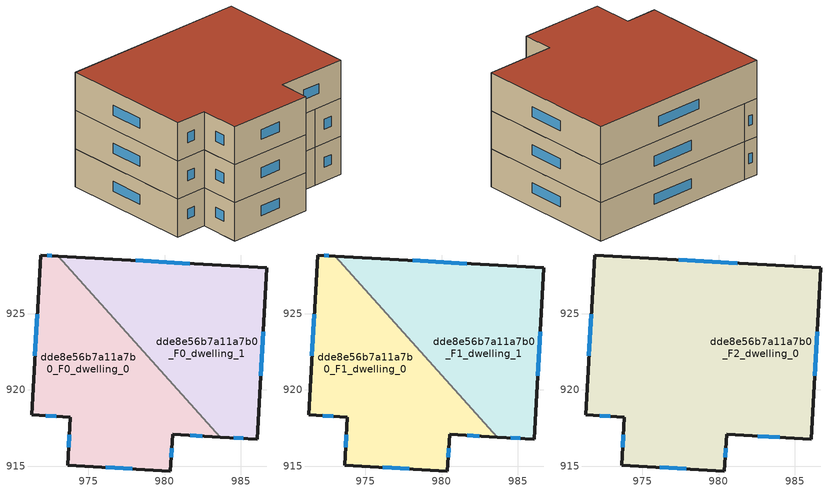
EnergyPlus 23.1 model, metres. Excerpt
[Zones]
dde8e56b7a11a7b0_F0_dwelling_0
 floor ground (EU_floor_Construction): 973.04,928.78 983.63,916.91 980.52,917.08 980.38,914.69 973.64,915.07 973.82,918.22 971.28,918.36 971.88,928.85 z0
 wall outside (EU_wall_Construction): 973.04,928.78 971.88,928.85 971.28,918.36 973.82,918.22 973.64,915.07 980.38,914.69 980.52,917.08 983.63,916.91 z0:3
 wall to dde8e56b7a11a7b0_F0_dwelling_1 (EU_wall_Construction): 983.63,916.91 973.04,928.78 z0:3
 window (EU_Window_Construction): 972.61,928.81 972.31,928.82 / 981.67,917.02 982.48,916.97 / 980.43,915.58 980.47,916.19 / 976.14,914.93 977.88,914.83 / 973.76,917.05 973.71,916.24 / 972.22,918.31 972.88,918.27 / 971.65,924.96 971.5,922.25 z1.11:1.89
dde8e56b7a11a7b0_F0_dwelling_1
 floor ground (EU_floor_Construction): 986.71,928 986.06,916.77 983.63,916.91 973.04,928.78 z0
 wall outside (EU_wall_Construction): 983.63,916.91 986.06,916.77 986.71,928 973.04,928.78 z0:3
 window (EU_Window_Construction): 981.64,928.29 978.11,928.49 / 986.3,920.93 986.47,923.83 / 984.53,916.85 985.16,916.82 z1.11:1.89
dde8e56b7a11a7b0_F1_dwelling_0
 floor to dde8e56b7a11a7b0_F0_dwelling_0 (EU_floor_Construction): 973.04,928.78 983.63,916.91 980.52,917.08 980.38,914.69 973.64,915.07 973.82,918.22 971.28,918.36 971.88,928.85 z3
 wall outside (EU_wall_Construction): 973.04,928.78 971.88,928.85 971.28,918.36 973.82,918.22 973.64,915.07 980.38,914.69 980.52,917.08 983.63,916.91 z3:6
 wall to dde8e56b7a11a7b0_F1_dwelling_1 (EU_wall_Construction): 983.63,916.91 973.04,928.78 z3:6
 window (EU_Window_Construction): 972.61,928.81 972.31,928.82 / 981.67,917.02 982.48,916.97 / 980.43,915.58 980.47,916.19 / 976.14,914.93 977.88,914.83 / 973.76,917.05 973.71,916.24 / 972.22,918.31 972.88,918.27 / 971.65,924.96 971.5,922.25 z4.11:4.89
dde8e56b7a11a7b0_F1_dwelling_1
 floor to dde8e56b7a11a7b0_F0_dwelling_1 (EU_floor_Construction): 986.71,928 986.06,916.77 983.63,916.91 973.04,928.78 z3
 wall outside (EU_wall_Construction): 983.63,916.91 986.06,916.77 986.71,928 973.04,928.78 z3:6
 window (EU_Window_Construction): 981.64,928.29 978.11,928.49 / 986.3,920.93 986.47,923.83 / 984.53,916.85 985.16,916.82 z4.11:4.89
dde8e56b7a11a7b0_F2_dwelling_0
 floor to dde8e56b7a11a7b0_F1_dwelling_0 (EU_floor_Construction): 973.04,928.78 983.63,916.91 980.52,917.08 980.38,914.69 973.64,915.07 973.82,918.22 971.28,918.36 971.88,928.85 z6
 floor to dde8e56b7a11a7b0_F1_dwelling_1 (EU_floor_Construction): 986.71,928 986.06,916.77 983.63,916.91 973.04,928.78 z6
 wall outside (EU_wall_Construction): 986.71,928 971.88,928.85 971.28,918.36 973.82,918.22 973.64,915.07 980.38,914.69 980.52,917.08 986.06,916.77 986.71,928 z6:9
 window (EU_Window_Construction): 981.21,928.31 977.38,928.53 / 986.3,920.93 986.47,923.83 / 982.58,916.97 984.01,916.88 / 980.43,915.58 980.47,916.19 / 976.14,914.93 977.88,914.83 / 973.76,917.05 973.71,916.24 / 972.22,918.31 972.88,918.27 / 971.65,924.96 971.5,922.25 z7.11:7.89
 roof outside (EU_roof_Construction): 986.06,916.77 986.71,928 971.88,928.85 971.28,918.36 973.82,918.22 973.64,915.07 980.38,914.69 980.52,917.08 z9
[Building]
EU S2 Campaign: North Axis=0; Terrain=City; Solar Distribution=FullExterior
[Site:Location]
Cape.Town.Intl.AP: Latitude=-33.965; Longitude=18.602; Time Zone=2; Elevation=46
[SizingPeriod:WeatherFileDays]
AnnualSizingPeriod: Begin Month=1; Begin Day of Month=1; End Month=12; End Day of Month=31; Day of Week for Start Day=Monday; Use Weather File Daylight Saving Period=No; Use Weather File Rain and Snow Indicators=No
[MATERIAL]
EU_InternalMass_Material: Roughness=MediumRough; Thickness=0.1; Conductivity=1; Density=1800; Specific Heat=900; Thermal Absorptance=0.9; Solar Absorptance=0.7; Visible Absorptance=0.7
[MATERIAL:NOMASS] Roughness=MediumRough; Thermal Absorptance=0.9; Solar Absorptance=0.7; Visible Absorptance=0.7
Name | Thermal Resistance
EU_wall_NoMass | 0.457447
EU_roof_NoMass | 0.416234
EU_floor_NoMass | 1.09226
[WINDOWMATERIAL:SIMPLEGLAZINGSYSTEM]
EU_Window_SimpleGlazing: UFactor=4.7504; Solar Heat Gain Coefficient=0.85; Visible Transmittance=0.85
[CONSTRUCTION]
EU_wall_Construction: EU_wall_NoMass
EU_roof_Construction: EU_roof_NoMass
EU_floor_Construction: EU_floor_NoMass
EU_Window_Construction: EU_Window_SimpleGlazing
EU_InternalMass_Construction: EU_InternalMass_Material
[ZONE] Type=1; Multiplier=1; Ceiling Height=autocalculate; Floor Area=autocalculate; Part of Total Floor Area=Yes
Name | Volume
dde8e56b7a11a7b0_F0_dwelling_0; dde8e56b7a11a7b0_F1_dwelling_0 | 272.146
dde8e56b7a11a7b0_F2_dwelling_0 | 544.304
dde8e56b7a11a7b0_F0_dwelling_1; dde8e56b7a11a7b0_F1_dwelling_1 | 272.159
[INTERNALMASS] Construction=EU_InternalMass_Construction
Name | Zone or ZoneList | Surface Area
dde8e56b7a11a7b0_F0_dwelling_0_EU_InternalMass | dde8e56b7a11a7b0_F0_dwelling_0 | 90.7154
dde8e56b7a11a7b0_F0_dwelling_1_EU_InternalMass | dde8e56b7a11a7b0_F0_dwelling_1 | 90.7197
dde8e56b7a11a7b0_F1_dwelling_0_EU_InternalMass | dde8e56b7a11a7b0_F1_dwelling_0 | 90.7154
dde8e56b7a11a7b0_F1_dwelling_1_EU_InternalMass | dde8e56b7a11a7b0_F1_dwelling_1 | 90.7197
dde8e56b7a11a7b0_F2_dwelling_0_EU_InternalMass | dde8e56b7a11a7b0_F2_dwelling_0 | 181.438
[OTHEREQUIPMENT] Fuel Type=Electricity; Design Level Calculation Method=Watts/Area; Power per Zone Floor Area=1; Fraction Latent=0; Fraction Radiant=0; Fraction Lost=0; Carbon Dioxide Generation Rate=0; EndUse Subcategory=EU_Step8_InternalGains
Name | Zone or ZoneList or Space or SpaceList | Schedule
EU_Step8_InternalGain_dde8e56b7a11a7b0_F0_dwelling_0_f000 | dde8e56b7a11a7b0_F0_dwelling_0 | EU_Step8_GainSchedule_dde8e56b7a11a7b0_F0_dwelling_0_f000
EU_Step8_InternalGain_dde8e56b7a11a7b0_F0_dwelling_1_f000 | dde8e56b7a11a7b0_F0_dwelling_1 | EU_Step8_GainSchedule_dde8e56b7a11a7b0_F0_dwelling_1_f000
EU_Step8_InternalGain_dde8e56b7a11a7b0_F1_dwelling_0_f000 | dde8e56b7a11a7b0_F1_dwelling_0 | EU_Step8_GainSchedule_dde8e56b7a11a7b0_F1_dwelling_0_f000
EU_Step8_InternalGain_dde8e56b7a11a7b0_F1_dwelling_1_f000 | dde8e56b7a11a7b0_F1_dwelling_1 | EU_Step8_GainSchedule_dde8e56b7a11a7b0_F1_dwelling_1_f000
EU_Step8_InternalGain_dde8e56b7a11a7b0_F2_dwelling_0_f000 | dde8e56b7a11a7b0_F2_dwelling_0 | EU_Step8_GainSchedule_dde8e56b7a11a7b0_F2_dwelling_0_f000
[ZONEVENTILATION:DESIGNFLOWRATE] Schedule=EU_AlwaysOn; Design Flow Rate Calculation Method=AirChanges/Hour; Air Changes per Hour=0.690967; Ventilation Type=Natural; Fan Pressure Rise=0; Fan Total Efficiency=1; Constant Term Coefficient=1; Temperature Term Coefficient=0; Velocity Term Coefficient=0; Velocity Squared Term Coefficient=0; Minimum Indoor Temperature=-100; Maximum Indoor Temperature=100; Delta Temperature=-100; Minimum Outdoor Temperature=-100; Maximum Outdoor Temperature=100; Maximum Wind Speed=40
Name | Zone or ZoneList or Space or SpaceList
EU_ConstantAir_dde8e56b7a11a7b0_F0_dwelling_0 | dde8e56b7a11a7b0_F0_dwelling_0
EU_ConstantAir_dde8e56b7a11a7b0_F0_dwelling_1 | dde8e56b7a11a7b0_F0_dwelling_1
EU_ConstantAir_dde8e56b7a11a7b0_F1_dwelling_0 | dde8e56b7a11a7b0_F1_dwelling_0
EU_ConstantAir_dde8e56b7a11a7b0_F1_dwelling_1 | dde8e56b7a11a7b0_F1_dwelling_1
EU_ConstantAir_dde8e56b7a11a7b0_F2_dwelling_0 | dde8e56b7a11a7b0_F2_dwelling_0
[HVACTEMPLATE:THERMOSTAT] Constant Heating Setpoint=20; Constant Cooling Setpoint=50
EU_HeatOnly_dde8e56b7a11a7b0_F0_dwelling_0; EU_HeatOnly_dde8e56b7a11a7b0_F0_dwelling_1; EU_HeatOnly_dde8e56b7a11a7b0_F1_dwelling_0; EU_HeatOnly_dde8e56b7a11a7b0_F1_dwelling_1; EU_HeatOnly_dde8e56b7a11a7b0_F2_dwelling_0
[HVACTEMPLATE:ZONE:IDEALLOADSAIRSYSTEM] System Availability Schedule=EU_AlwaysOn; Maximum Heating Supply Air Temperature=50; Minimum Cooling Supply Air Temperature=13; Maximum Heating Supply Air Humidity Ratio=0.0156; Minimum Cooling Supply Air Humidity Ratio=0.0077; Heating Limit=NoLimit; Cooling Limit=NoLimit; Heating Availability Schedule=EU_AlwaysOn; Cooling Availability Schedule=EU_CoolingOff; Dehumidification Control Type=ConstantSensibleHeatRatio; Cooling Sensible Heat Ratio=0.7; Dehumidification Setpoint=60; Humidification Control Type=None; Humidification Setpoint=30; Outdoor Air Method=None; Outdoor Air Flow Rate per Person=0.00944; Outdoor Air Flow Rate per Zone Floor Area=0; Outdoor Air Flow Rate per Zone=0; Demand Controlled Ventilation Type=None; Outdoor Air Economizer Type=NoEconomizer; Heat Recovery Type=None; Sensible Heat Recovery Effectiveness=0.7; Latent Heat Recovery Effectiveness=0.65
Name | Template Thermostat
dde8e56b7a11a7b0_F0_dwelling_0 | EU_HeatOnly_dde8e56b7a11a7b0_F0_dwelling_0
dde8e56b7a11a7b0_F0_dwelling_1 | EU_HeatOnly_dde8e56b7a11a7b0_F0_dwelling_1
dde8e56b7a11a7b0_F1_dwelling_0 | EU_HeatOnly_dde8e56b7a11a7b0_F1_dwelling_0
dde8e56b7a11a7b0_F1_dwelling_1 | EU_HeatOnly_dde8e56b7a11a7b0_F1_dwelling_1
dde8e56b7a11a7b0_F2_dwelling_0 | EU_HeatOnly_dde8e56b7a11a7b0_F2_dwelling_0
[SIZING:ZONE] Zone Cooling Design Supply Air Temperature Input Method=SupplyAirTemperature; Zone Cooling Design Supply Air Temperature=13; Zone Heating Design Supply Air Temperature Input Method=SupplyAirTemperature; Zone Heating Design Supply Air Temperature=50; Zone Cooling Design Supply Air Humidity Ratio=0.008; Zone Heating Design Supply Air Humidity Ratio=0.008; Cooling Design Air Flow Method=DesignDay; Cooling Design Air Flow Rate=0; Cooling Minimum Air Flow per Zone Floor Area=0.000762; Cooling Minimum Air Flow=0; Cooling Minimum Air Flow Fraction=0.2; Heating Design Air Flow Method=DesignDay; Heating Design Air Flow Rate=0; Heating Maximum Air Flow per Zone Floor Area=0.002032; Heating Maximum Air Flow=0.141576; Heating Maximum Air Flow Fraction=0.3; Account for Dedicated Outdoor Air System=No; Dedicated Outdoor Air System Control Strategy=NeutralSupplyAir; Dedicated Outdoor Air Low Setpoint Temperature for Design=autosize; Dedicated Outdoor Air High Setpoint Temperature for Design=autosize; Zone Load Sizing Method=Sensible Load Only No Latent Load; Zone Latent Cooling Design Supply Air Humidity Ratio Input Method=HumidityRatioDifference; Zone Cooling Design Supply Air Humidity Ratio Difference=0.005; Zone Latent Heating Design Supply Air Humidity Ratio Input Method=HumidityRatioDifference; Zone Humidification Design Supply Air Humidity Ratio Difference=0.005
dde8e56b7a11a7b0_F0_dwelling_0; dde8e56b7a11a7b0_F0_dwelling_1; dde8e56b7a11a7b0_F1_dwelling_0; dde8e56b7a11a7b0_F1_dwelling_1; dde8e56b7a11a7b0_F2_dwelling_0
[SCHEDULE:CONSTANT]
Name | Hourly Value
EU_AlwaysOn | 1
EU_CoolingOff | 0
[SCHEDULE:FILE] Column Number=1; Rows to Skip at Top=0; Number of Hours of Data=8760; Column Separator=Comma; Interpolate to Timestep=No; Minutes per Item=60; Adjust Schedule for Daylight Savings=Yes
Name | File
EU_Step8_GainSchedule_dde8e56b7a11a7b0_F0_dwelling_0_f000 | ../../schedules/dde8e56b7a11a7b0/dde8e56b7a11a7b0_F0_dwelling_0_f000_gain.csv
EU_Step8_GainSchedule_dde8e56b7a11a7b0_F0_dwelling_1_f000 | ../../schedules/dde8e56b7a11a7b0/dde8e56b7a11a7b0_F0_dwelling_1_f000_gain.csv
EU_Step8_GainSchedule_dde8e56b7a11a7b0_F1_dwelling_0_f000 | ../../schedules/dde8e56b7a11a7b0/dde8e56b7a11a7b0_F1_dwelling_0_f000_gain.csv
EU_Step8_GainSchedule_dde8e56b7a11a7b0_F1_dwelling_1_f000 | ../../schedules/dde8e56b7a11a7b0/dde8e56b7a11a7b0_F1_dwelling_1_f000_gain.csv
EU_Step8_GainSchedule_dde8e56b7a11a7b0_F2_dwelling_0_f000 | ../../schedules/dde8e56b7a11a7b0/dde8e56b7a11a7b0_F2_dwelling_0_f000_gain.csv
